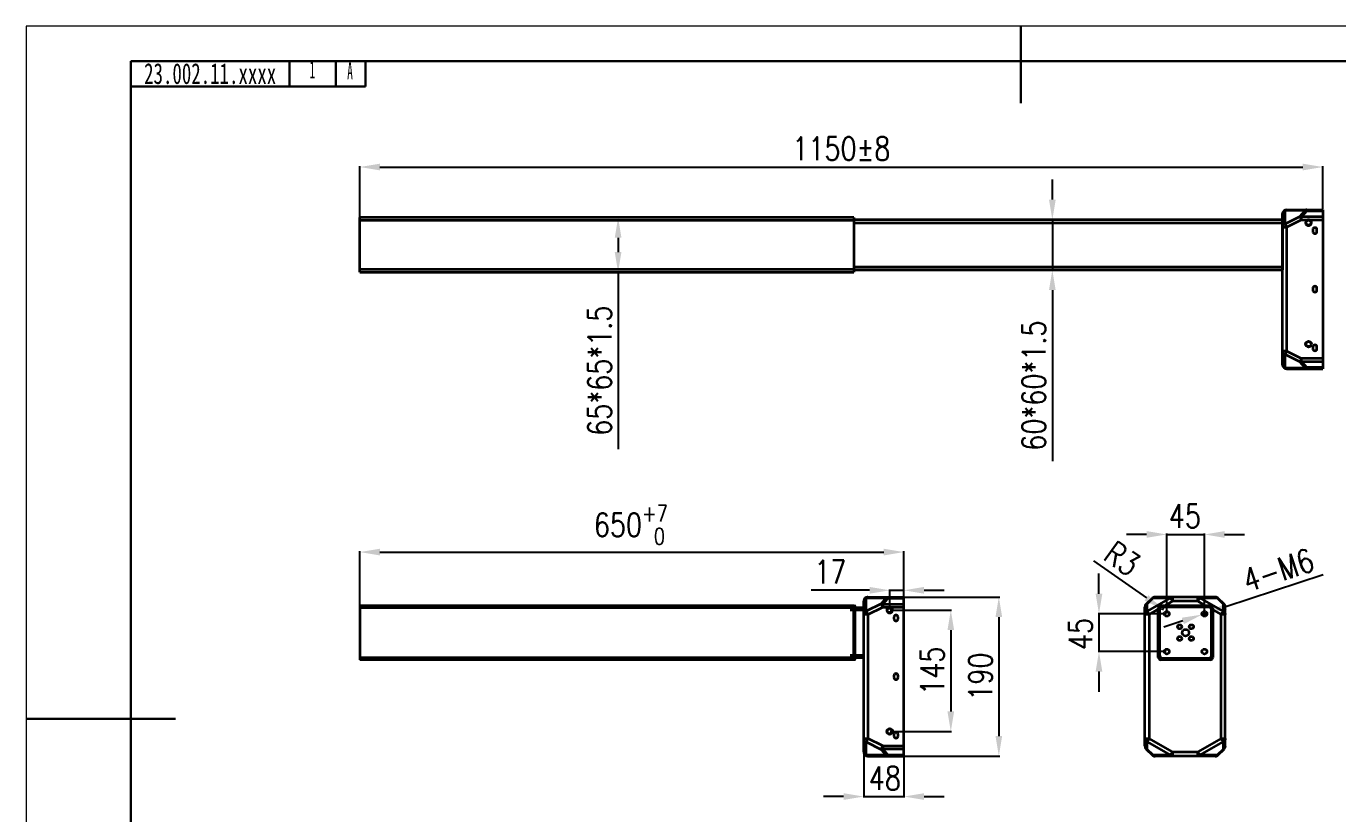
# Model space of a CAD drawing. Header units: inches. Extents: x 191 to 488, y -351 to -144.
# Drawn here: x 190.9 to 386.7, y -261.3 to -143.7 of the extents above; entities that cross this region are included whole.
import ezdxf

# ---------------------------------------------------------------- set-up
doc = ezdxf.new("R2010")
doc.units = ezdxf.units.IN
doc.header["$LTSCALE"] = 1.21
doc.header["$MEASUREMENT"] = 0
doc.header["$PDMODE"] = 3
doc.header["$PDSIZE"] = 0.3125
doc.layers.get('0').update_dxf_attribs({"linetype": 'CONTINUOUS'})
doc.layers.get('Defpoints').update_dxf_attribs({"linetype": 'CONTINUOUS'})
doc.layers.add('ACAD0', color=7, linetype='CONTINUOUS', lineweight=35)
doc.layers.add('EB0', color=7, linetype='CONTINUOUS', lineweight=35)
doc.styles.add('SLDTEXTSTYLE8', font='', dxfattribs={"width": 0.4669})
doc.styles.get("Standard").update_dxf_attribs({"font": 'txt.shx', "width": 0.8})
doc.styles.add('标准', font='', dxfattribs={"width": 0.667})
doc.styles.get('SLDTEXTSTYLE8').set_extended_font_data('宋体')
doc.styles.get('标准').set_extended_font_data('宋体')
doc.dimstyles.get("Standard").update_dxf_attribs({"dimtxt": 3.5, "dimasz": 3, "dimexe": 0.125, "dimexo": 0.0625, "dimgap": 1, "dimtad": 1, "dimdec": 0, "dimlfac": 8, "dimzin": 4, "dimdsep": 46, "dimtxsty": 'Standard', "dimcen": 0.09, "dimazin": 1, "dimtp": 0.01, "dimtm": 0.01, "dimtfac": 1, "dimtmove": 0, "dimatfit": 3, "dimldrblk": 'CLOSED', "dimfxl": 1, "dimtolj": 1, "dimtzin": 4, "dimarcsym": 0})

# ---------------------------------------------------------------- blocks, each defined once
blk = doc.blocks.new('*D16')
at = {"color": 0, "lineweight": -2}
for p, q in [((316.82, -227.97), (308.08, -227.97)), ((319.82, -230.86), (319.82, -227.85)), ((319.82, -227.97), (321.94, -227.97)), ((321.94, -228.92), (321.94, -227.85)), ((324.94, -227.97), (327.94, -227.97))]:
    blk.add_line(p, q, dxfattribs=at)
at = {"color": 0}
for points in [[(316.82, -228.47), (316.82, -227.47), (319.82, -227.97)], [(324.94, -227.47), (324.94, -228.47), (321.94, -227.97)]]:
    blk.add_solid(points, dxfattribs=at)
at = {"layer": 'Defpoints', "color": 0}
for p in [(321.94, -227.97), (321.94, -228.98), (319.82, -230.92)]:
    blk.add_point(p, dxfattribs=at)
at = {"color": 0, "insert": (310.95, -225.22), "char_height": 3.5, "attachment_point": 5}
blk.add_mtext('\\A1;17', dxfattribs=at)
blk = doc.blocks.new('_CLOSED')
at = {"color": 0, "linetype": 'ByBlock'}
for p, q in [((0, 0), (-1, 0.167)), ((-1, 0.167), (-1, -0.167)), ((-1, -0.167), (0, 0)), ((-1, 0), (0, 0))]:
    blk.add_line(p, q, dxfattribs=at)
blk = doc.blocks.new('*D17')
at = {"color": 0, "lineweight": -2}
for p, q in [((319.88, -230.92), (329.06, -230.92)), ((328.94, -233.92), (328.94, -246.05)), ((319.88, -249.05), (329.06, -249.05))]:
    blk.add_line(p, q, dxfattribs=at)
at = {"color": 0}
for points in [[(329.44, -233.92), (328.44, -233.92), (328.94, -230.92)], [(328.44, -246.05), (329.44, -246.05), (328.94, -249.05)]]:
    blk.add_solid(points, dxfattribs=at)
at = {"layer": 'Defpoints', "color": 0}
for p in [(319.82, -230.92), (319.82, -249.05), (328.94, -249.05)]:
    blk.add_point(p, dxfattribs=at)
at = {"color": 0, "insert": (326.19, -239.98), "char_height": 3.5, "attachment_point": 5, "rotation": 90}
blk.add_mtext('\\A1;145', dxfattribs=at)
blk = doc.blocks.new('*D18')
at = {"color": 0, "lineweight": -2}
for p, q in [((322, -228.98), (336.24, -228.98)), ((336.11, -231.98), (336.11, -249.73)), ((322, -252.73), (336.24, -252.73))]:
    blk.add_line(p, q, dxfattribs=at)
at = {"color": 0}
for points in [[(336.61, -231.98), (335.61, -231.98), (336.11, -228.98)], [(335.61, -249.73), (336.61, -249.73), (336.11, -252.73)]]:
    blk.add_solid(points, dxfattribs=at)
at = {"layer": 'Defpoints', "color": 0}
for p in [(321.94, -228.98), (321.94, -252.73), (336.11, -252.73)]:
    blk.add_point(p, dxfattribs=at)
at = {"color": 0, "insert": (333.36, -240.86), "char_height": 3.5, "attachment_point": 5, "rotation": 90}
blk.add_mtext('\\A1;190', dxfattribs=at)
blk = doc.blocks.new('*D19')
at = {"color": 0, "lineweight": -2}
for p, q in [((315.94, -252.17), (315.94, -258.9)), ((321.94, -252.8), (321.94, -258.9)), ((312.94, -258.77), (309.94, -258.77)), ((315.94, -258.77), (321.94, -258.77)), ((324.94, -258.77), (327.94, -258.77))]:
    blk.add_line(p, q, dxfattribs=at)
at = {"color": 0}
for points in [[(312.94, -259.27), (312.94, -258.27), (315.94, -258.77)], [(324.94, -258.27), (324.94, -259.27), (321.94, -258.77)]]:
    blk.add_solid(points, dxfattribs=at)
at = {"layer": 'Defpoints', "color": 0}
for p in [(315.94, -252.11), (321.94, -252.73), (321.94, -258.77)]:
    blk.add_point(p, dxfattribs=at)
at = {"color": 0, "insert": (319.09, -256.02), "char_height": 3.5, "attachment_point": 5}
blk.add_mtext('\\A1;48', dxfattribs=at)
blk = doc.blocks.new('*D21')
at = {"color": 0, "lineweight": -2}
for p, q in [((358.17, -219.63), (355.17, -219.63)), ((361.17, -231.42), (361.17, -219.5)), ((361.17, -219.63), (366.8, -219.63)), ((366.8, -231.42), (366.8, -219.5)), ((369.8, -219.63), (372.8, -219.63))]:
    blk.add_line(p, q, dxfattribs=at)
at = {"color": 0}
for points in [[(358.17, -220.13), (358.17, -219.13), (361.17, -219.63)], [(369.8, -219.13), (369.8, -220.13), (366.8, -219.63)]]:
    blk.add_solid(points, dxfattribs=at)
at = {"layer": 'Defpoints', "color": 0}
for p in [(366.8, -219.63), (361.17, -231.48), (366.8, -231.48)]:
    blk.add_point(p, dxfattribs=at)
at = {"color": 0, "insert": (363.88, -216.88), "char_height": 3.5, "attachment_point": 5}
blk.add_mtext('\\A1;45', dxfattribs=at)
blk = doc.blocks.new('*D23')
at = {"color": 0, "lineweight": -2}
for p, q in [((384.51, -225.66), (370.01, -230.43)), ((363.59, -232.54), (360.74, -233.48)), ((366.44, -231.6), (367.16, -231.37))]:
    blk.add_line(p, q, dxfattribs=at)
at = {"color": 0}
for points in [[(369.85, -229.95), (370.16, -230.9), (367.16, -231.37)], [(363.75, -233.01), (363.44, -232.06), (366.44, -231.6)]]:
    blk.add_solid(points, dxfattribs=at)
at = {"layer": 'Defpoints', "color": 0}
for p in [(366.44, -231.6), (367.16, -231.37)]:
    blk.add_point(p, dxfattribs=at)
at = {"color": 0, "insert": (377.82, -224.96), "char_height": 3.5, "attachment_point": 5, "rotation": 18.214}
blk.add_mtext('\\A1;4-M6', dxfattribs=at)
blk = doc.blocks.new('*D25')
at = {"color": 0, "lineweight": -2}
blk.add_line((350.22, -223.57), (358.15, -229.11), dxfattribs=at)
blk.add_arc((360.3, -230.61), 0.375, 305.9016, 80.4396, dxfattribs=at)
at = {"color": 0}
blk.add_solid([(357.86, -229.52), (358.43, -228.7), (360.61, -230.82)], dxfattribs=at)
at = {"layer": 'Defpoints', "color": 0}
for p in [(360.3, -230.61), (360.61, -230.82)]:
    blk.add_point(p, dxfattribs=at)
at = {"color": 0, "insert": (354.53, -223.23), "char_height": 3.5, "attachment_point": 5, "rotation": 325.0897}
blk.add_mtext('\\A1;R3', dxfattribs=at)
blk = doc.blocks.new('*D26')
at = {"color": 0, "lineweight": -2}
for p, q in [((351.06, -228.48), (351.06, -225.48)), ((361.11, -231.48), (350.93, -231.48)), ((351.06, -231.48), (351.06, -237.11)), ((361.11, -237.11), (350.93, -237.11)), ((351.06, -240.11), (351.06, -243.11))]:
    blk.add_line(p, q, dxfattribs=at)
at = {"color": 0}
for points in [[(350.56, -228.48), (351.56, -228.48), (351.06, -231.48)], [(351.56, -240.11), (350.56, -240.11), (351.06, -237.11)]]:
    blk.add_solid(points, dxfattribs=at)
at = {"layer": 'Defpoints', "color": 0}
for p in [(361.17, -231.48), (351.06, -237.11), (361.17, -237.11)]:
    blk.add_point(p, dxfattribs=at)
at = {"color": 0, "insert": (348.31, -234.5), "char_height": 3.5, "attachment_point": 5, "rotation": 90}
blk.add_mtext('\\A1;45', dxfattribs=at)
blk = doc.blocks.new('x')
for p, q in [((240.72, -220.67), (240.72, -208.5)), ((243.72, -208.63), (318.94, -208.63)), ((321.94, -219.42), (321.94, -208.5))]:
    blk.add_line(p, q)
for points in [[(243.72, -208.13), (243.72, -209.13), (240.72, -208.63)], [(318.94, -209.13), (318.94, -208.13), (321.94, -208.63)]]:
    blk.add_solid(points)
at = {"insert": (281.18, -204.56), "char_height": 3.5, "attachment_point": 5}
blk.add_mtext('{\\A1;650{\\H0.7x;\\S+7^  0;}}', dxfattribs=at)
blk = doc.blocks.new('*D31')
at = {"color": 0, "lineweight": -2}
for p, q in [((240.72, -172.26), (240.72, -164.64)), ((243.72, -164.76), (381.47, -164.76)), ((384.47, -171.07), (384.47, -164.64))]:
    blk.add_line(p, q, dxfattribs=at)
at = {"color": 0}
for points in [[(243.72, -164.26), (243.72, -165.26), (240.72, -164.76)], [(381.47, -165.26), (381.47, -164.26), (384.47, -164.76)]]:
    blk.add_solid(points, dxfattribs=at)
at = {"layer": 'Defpoints', "color": 0}
for p in [(384.47, -164.76), (384.47, -171.13), (240.72, -172.32)]:
    blk.add_point(p, dxfattribs=at)
at = {"color": 0, "insert": (312.6, -162.01), "char_height": 3.5, "attachment_point": 5}
blk.add_mtext('\\A1;{\\A1;1150{}{\\C3;%%p8}}', dxfattribs=at)
blk = doc.blocks.new('*D33')
at = {"color": 0, "lineweight": -2}
for p, q in [((344.1, -169.63), (344.1, -166.63)), ((346.41, -172.63), (343.98, -172.63)), ((344.1, -172.63), (344.1, -180.13)), ((346.41, -180.13), (343.98, -180.13)), ((344.1, -183.13), (344.1, -208.67))]:
    blk.add_line(p, q, dxfattribs=at)
at = {"color": 0}
for points in [[(343.6, -169.63), (344.6, -169.63), (344.1, -172.63)], [(344.6, -183.13), (343.6, -183.13), (344.1, -180.13)]]:
    blk.add_solid(points, dxfattribs=at)
at = {"layer": 'Defpoints', "color": 0}
for p in [(346.47, -172.63), (344.1, -180.13), (346.47, -180.13)]:
    blk.add_point(p, dxfattribs=at)
at = {"color": 0, "insert": (341.35, -197.4), "char_height": 3.5, "attachment_point": 5, "rotation": 90}
blk.add_mtext('\\A1;60*60*1.5', dxfattribs=at)
blk = doc.blocks.new('*D35')
at = {"color": 0, "lineweight": -2}
for p, q in [((279.45, -172.32), (279.15, -172.32)), ((279.27, -175.32), (279.27, -177.45)), ((279.45, -180.45), (279.15, -180.45)), ((279.27, -180.45), (279.27, -206.91))]:
    blk.add_line(p, q, dxfattribs=at)
at = {"color": 0}
for points in [[(279.77, -175.32), (278.77, -175.32), (279.27, -172.32)], [(278.77, -177.45), (279.77, -177.45), (279.27, -180.45)]]:
    blk.add_solid(points, dxfattribs=at)
at = {"layer": 'Defpoints', "color": 0}
for p in [(279.51, -172.32), (279.27, -180.45), (279.51, -180.45)]:
    blk.add_point(p, dxfattribs=at)
at = {"color": 0, "insert": (276.52, -195.18), "char_height": 3.5, "attachment_point": 5, "rotation": 90}
blk.add_mtext('\\A1;65*65*1.5', dxfattribs=at)

msp = doc.modelspace()

# ---------------------------------------------------------------- linework, layer by layer
at = {"color": 7, "linetype": 'Continuous', "lineweight": 35}
for p, q in [((378.47, -194.26), (378.47, -171.76)), ((381.82, -171.26), (378.85, -171.26)), ((378.85, -173.25), (378.85, -171.26)), ((378.85, -173.25), (381.06, -172.14)), ((379.1, -171.13), (384.47, -171.13)), ((381.06, -172.14), (381.82, -171.26)), ((381.06, -172.14), (381.31, -172.64)), ((382.07, -171.32), (381.31, -172.2)), ((384.47, -172.2), (381.31, -172.2)), ((381.31, -172.64), (381.31, -172.2)), ((382.07, -171.32), (382.07, -171.13)), ((382.07, -171.32), (384.47, -171.32)), ((384.47, -171.13), (384.47, -194.88)), ((240.72, -180.45), (240.72, -172.32)), ((314.47, -172.32), (240.72, -172.32)), ((240.72, -172.7), (314.47, -172.7)), ((314.47, -172.32), (314.47, -180.45)), ((378.47, -172.63), (314.47, -172.63)), ((314.47, -173.07), (378.47, -173.07)), ((378.47, -172.63), (378.47, -180.13)), ((378.47, -173.75), (379.1, -173.75)), ((379.1, -173.75), (378.85, -173.25)), ((381.31, -172.64), (379.1, -173.75)), ((379.1, -192.27), (379.1, -173.75)), ((381.31, -172.64), (382.26, -172.64)), ((382.26, -172.64), (382.27, -172.7)), ((382.35, -172.7), (382.35, -172.63)), ((382.42, -172.7), (382.44, -172.64)), ((382.44, -172.64), (384.47, -172.64)), ((382.97, -174.13), (382.97, -174.38)), ((383.6, -174.38), (383.6, -174.13)), ((314.47, -180.07), (240.72, -180.07)), ((378.47, -179.7), (314.47, -179.7)), ((314.47, -180.13), (378.47, -180.13)), ((240.72, -180.45), (314.47, -180.45)), ((382.97, -182.88), (382.97, -183.13)), ((383.6, -183.13), (383.6, -182.88)), ((382.97, -191.63), (382.97, -191.88)), ((383.6, -191.88), (383.6, -191.63)), ((379.1, -192.27), (378.47, -192.27)), ((378.85, -192.77), (379.1, -192.27)), ((381.06, -193.87), (378.85, -192.77)), ((378.85, -194.76), (378.85, -192.77)), ((379.1, -192.27), (381.31, -193.37)), ((381.31, -193.37), (381.06, -193.87)), ((384.47, -193.37), (381.31, -193.37)), ((381.31, -193.82), (381.31, -193.37)), ((381.31, -193.82), (384.47, -193.82)), ((381.31, -193.82), (382.07, -194.7)), ((378.85, -194.76), (381.82, -194.76)), ((379.1, -194.88), (384.47, -194.88)), ((381.82, -194.76), (381.06, -193.87)), ((384.47, -194.7), (382.07, -194.7)), ((382.07, -194.88), (382.07, -194.7)), ((316.57, -228.98), (321.94, -228.98)), ((319.54, -228.98), (319.54, -229.17)), ((321.94, -252.73), (321.94, -228.98)), ((368.42, -228.98), (359.43, -228.98)), ((362.03, -228.98), (362.03, -229.61)), ((365.82, -229.61), (365.82, -228.98)), ((240.72, -230.23), (240.72, -238.36)), ((240.72, -230.23), (314.47, -230.23)), ((314.47, -230.61), (240.72, -230.61)), ((313.91, -230.55), (315.94, -230.55)), ((315.94, -230.92), (313.91, -230.92)), ((314.47, -238.36), (314.47, -230.23)), ((314.47, -230.28), (314.6, -230.28)), ((314.66, -230.71), (314.47, -230.71)), ((314.6, -238.33), (314.6, -230.28)), ((314.66, -238.26), (314.66, -230.34)), ((315.94, -252.11), (315.94, -229.61)), ((316.32, -229.11), (319.29, -229.11)), ((316.32, -231.1), (316.32, -229.11)), ((318.53, -229.99), (316.32, -231.1)), ((316.57, -231.6), (318.78, -230.49)), ((319.29, -229.11), (318.53, -229.99)), ((318.78, -230.49), (318.53, -229.99)), ((318.78, -230.05), (319.54, -229.17)), ((318.78, -230.05), (321.94, -230.05)), ((318.78, -230.05), (318.78, -230.49)), ((318.78, -230.49), (319.73, -230.49)), ((321.94, -229.17), (319.54, -229.17)), ((319.74, -230.55), (319.73, -230.49)), ((319.82, -230.55), (319.82, -230.48)), ((319.9, -230.49), (319.89, -230.55)), ((319.9, -230.49), (321.94, -230.49)), ((357.92, -251.22), (357.92, -230.49)), ((358.99, -229.17), (358.11, -230.05)), ((358.26, -229.99), (359.15, -229.11)), ((361.75, -229.11), (358.26, -231.1)), ((358.26, -231.1), (358.26, -229.99)), ((358.55, -231.6), (359.92, -230.81)), ((359.15, -229.11), (361.75, -229.11)), ((359.92, -237.98), (359.92, -230.61)), ((360.11, -230.61), (360.11, -237.98)), ((360.14, -230.86), (360.11, -230.86)), ((360.14, -237.76), (360.14, -230.83)), ((360.3, -230.23), (367.67, -230.23)), ((367.67, -230.42), (360.3, -230.42)), ((360.52, -230.45), (360.36, -230.45)), ((360.52, -230.45), (367.46, -230.45)), ((360.94, -230.23), (362.03, -229.61)), ((362.03, -229.61), (361.75, -229.11)), ((361.9, -230.45), (361.9, -230.42)), ((365.82, -229.61), (362.03, -229.61)), ((362.4, -230.45), (362.4, -230.42)), ((365.52, -230.45), (365.52, -230.42)), ((366.1, -229.11), (365.82, -229.61)), ((365.82, -229.61), (366.91, -230.23)), ((366.02, -230.45), (366.02, -230.42)), ((369.58, -231.1), (366.1, -229.11)), ((366.1, -229.11), (368.7, -229.11)), ((367.56, -230.45), (367.46, -230.45)), ((367.83, -230.83), (367.83, -237.76)), ((367.86, -237.98), (367.86, -230.61)), ((368.05, -230.61), (368.05, -237.98)), ((368.05, -230.88), (369.3, -231.6)), ((368.7, -229.11), (369.58, -229.99)), ((369.74, -230.05), (368.86, -229.17)), ((369.58, -229.99), (369.58, -231.1)), ((369.92, -251.22), (369.92, -230.49)), ((316.57, -231.6), (315.94, -231.6)), ((316.32, -231.1), (316.57, -231.6)), ((316.57, -231.6), (316.57, -250.12)), ((320.44, -231.98), (320.44, -232.23)), ((321.07, -232.23), (321.07, -231.98)), ((358.55, -231.6), (357.92, -231.6)), ((358.26, -231.1), (358.55, -231.6)), ((358.55, -231.6), (358.55, -250.12)), ((360.11, -231.73), (360.14, -231.73)), ((360.14, -231.95), (360.11, -231.95)), ((367.83, -232.24), (367.86, -232.24)), ((367.83, -232.74), (367.86, -232.74)), ((369.3, -231.6), (369.58, -231.1)), ((369.3, -250.12), (369.3, -231.6)), ((369.92, -231.6), (369.3, -231.6)), ((360.11, -233.03), (360.14, -233.03)), ((360.14, -233.25), (360.11, -233.25)), ((360.11, -235.35), (360.14, -235.35)), ((360.14, -235.58), (360.11, -235.58)), ((360.11, -236.65), (360.14, -236.65)), ((360.14, -236.88), (360.11, -236.88)), ((367.83, -235.86), (367.86, -235.86)), ((367.83, -236.36), (367.86, -236.36)), ((240.72, -237.98), (314.47, -237.98)), ((314.47, -238.36), (240.72, -238.36)), ((313.91, -237.67), (315.94, -237.67)), ((315.94, -238.05), (313.91, -238.05)), ((314.47, -237.89), (314.66, -237.89)), ((314.6, -238.33), (314.47, -238.33)), ((360.11, -237.74), (360.14, -237.74)), ((360.3, -238.17), (367.67, -238.17)), ((367.67, -238.36), (360.3, -238.36)), ((367.56, -238.15), (360.36, -238.15)), ((360.52, -238.14), (360.52, -238.15)), ((367.46, -238.14), (360.52, -238.14)), ((361.39, -238.15), (361.39, -238.14)), ((361.61, -238.14), (361.61, -238.15)), ((361.9, -238.15), (361.9, -238.17)), ((362.4, -238.15), (362.4, -238.17)), ((362.69, -238.15), (362.69, -238.14)), ((362.91, -238.14), (362.91, -238.15)), ((365.01, -238.15), (365.01, -238.14)), ((365.24, -238.14), (365.24, -238.15)), ((365.52, -238.15), (365.52, -238.17)), ((366.02, -238.15), (366.02, -238.17)), ((366.31, -238.15), (366.31, -238.14)), ((366.54, -238.14), (366.54, -238.15)), ((367.4, -238.15), (367.4, -238.14)), ((367.81, -237.9), (367.81, -237.87)), ((320.44, -240.73), (320.44, -240.98)), ((321.07, -240.98), (321.07, -240.73)), ((315.94, -250.12), (316.57, -250.12)), ((316.57, -250.12), (316.32, -250.62)), ((316.32, -250.62), (318.53, -251.72)), ((316.32, -252.61), (316.32, -250.62)), ((318.78, -251.22), (316.57, -250.12)), ((320.44, -249.48), (320.44, -249.73)), ((321.07, -249.73), (321.07, -249.48)), ((357.92, -250.12), (358.55, -250.12)), ((358.55, -250.12), (358.26, -250.62)), ((358.26, -250.62), (361.75, -252.61)), ((358.26, -251.72), (358.26, -250.62)), ((362.03, -252.11), (358.55, -250.12)), ((369.3, -250.12), (365.82, -252.11)), ((366.1, -252.61), (369.58, -250.62)), ((369.3, -250.12), (369.92, -250.12)), ((369.58, -250.62), (369.3, -250.12)), ((369.58, -250.62), (369.58, -251.72)), ((318.53, -251.72), (318.78, -251.22)), ((318.53, -251.72), (319.29, -252.61)), ((318.78, -251.22), (321.94, -251.22)), ((318.78, -251.22), (318.78, -251.67)), ((321.94, -251.67), (318.78, -251.67)), ((319.54, -252.55), (318.78, -251.67)), ((319.54, -252.55), (321.94, -252.55)), ((319.54, -252.55), (319.54, -252.73)), ((358.11, -251.67), (358.99, -252.55)), ((359.15, -252.61), (358.26, -251.72)), ((361.75, -252.61), (362.03, -252.11)), ((362.03, -252.11), (365.82, -252.11)), ((362.03, -252.11), (362.03, -252.73)), ((365.82, -252.11), (366.1, -252.61)), ((365.82, -252.73), (365.82, -252.11)), ((369.58, -251.72), (368.7, -252.61)), ((368.86, -252.55), (369.74, -251.67)), ((319.29, -252.61), (316.32, -252.61)), ((316.57, -252.73), (321.94, -252.73)), ((361.75, -252.61), (359.15, -252.61)), ((368.42, -252.73), (359.43, -252.73)), ((368.7, -252.61), (366.1, -252.61))]:
    msp.add_line(p, q, dxfattribs=at)
for centre, radius in [((382.35, -173.07), 0.375), ((382.35, -191.2), 0.438), ((382.35, -191.2), 0.375), ((319.82, -230.92), 0.375), ((361.17, -231.48), 0.375), ((366.8, -231.48), 0.375), ((363.11, -233.42), 0.312), ((363.11, -235.17), 0.312), ((363.99, -234.3), 0.5), ((364.86, -233.42), 0.312), ((364.86, -235.17), 0.312), ((361.17, -237.11), 0.375), ((366.8, -237.11), 0.375), ((319.82, -249.05), 0.438), ((319.82, -249.05), 0.375)]:
    msp.add_circle(centre, radius, dxfattribs=at)
for centre, radius, start, end in [((379.1, -171.76), 0.625, 90, 180), ((379.09, -173.88), 0.674, 110.651, 113.2999), ((382.35, -173.07), 0.437, 101.5659, 78.4341), ((382.35, -173.03), 0.396, 77.1905, 102.8131), ((383.29, -174.13), 0.312, 0, 180), ((383.29, -174.38), 0.312, 180, 0), ((383.29, -182.88), 0.312, 0, 180), ((383.29, -183.13), 0.312, 180, 0), ((383.29, -191.63), 0.312, 0, 180), ((379.09, -192.14), 0.672, 246.6968, 249.3524), ((383.29, -191.88), 0.312, 180, 0), ((379.1, -194.26), 0.625, 180, 270), ((316.57, -229.61), 0.625, 90, 180), ((359.43, -229.61), 0.625, 90, 135), ((359.47, -229.42), 0.45, 125.4207, 126.1803), ((368.42, -229.61), 0.625, 45, 90), ((368.38, -229.42), 0.45, 53.8197, 54.5793), ((314.6, -230.34), 0.0625, 0, 90), ((319.82, -230.92), 0.437, 101.5659, 78.4342), ((319.82, -230.88), 0.396, 90.0279, 102.813), ((319.82, -230.88), 0.397, 77.1907, 89.9687), ((358.55, -230.49), 0.625, 135, 180), ((360.3, -230.61), 0.375, 90, 180), ((360.3, -230.61), 0.188, 90, 180), ((360.36, -230.7), 0.25, 90, 180), ((360.52, -230.83), 0.375, 90, 180), ((360.36, -230.7), 0.188, 112.6424, 169.8231), ((367.46, -230.83), 0.375, 0, 90), ((367.56, -230.7), 0.25, 0, 90), ((367.67, -230.61), 0.375, 0, 90), ((367.67, -230.61), 0.188, 0, 90), ((369.3, -230.49), 0.625, 360, 45), ((316.55, -231.73), 0.672, 110.6476, 113.3032), ((320.75, -231.98), 0.312, 0, 180), ((320.75, -232.23), 0.312, 180, 0), ((314.6, -238.26), 0.0625, 270, 0), ((360.3, -237.98), 0.375, 180, 270), ((360.3, -237.98), 0.188, 180, 270), ((360.36, -237.9), 0.25, 195.0419, 270), ((360.52, -237.76), 0.375, 180, 270), ((360.36, -237.9), 0.188, 184.3588, 259.168), ((367.46, -237.76), 0.375, 270, 0), ((367.56, -237.9), 0.25, 270, 0), ((367.67, -237.98), 0.375, 270, 0), ((367.67, -237.98), 0.188, 270, 0), ((320.75, -240.73), 0.312, 0, 180), ((320.75, -240.98), 0.312, 180, 0), ((316.56, -249.98), 0.674, 246.7001, 249.3491), ((320.75, -249.48), 0.312, 0, 180), ((320.75, -249.73), 0.312, 180, 0), ((316.57, -252.11), 0.625, 180, 270), ((358.55, -251.22), 0.625, 180, 225), ((359.43, -252.11), 0.625, 225, 270), ((368.42, -252.11), 0.625, 270, 315), ((369.3, -251.22), 0.625, 315, 0), ((359.47, -252.29), 0.45, 233.8197, 234.5793), ((368.38, -252.29), 0.45, 305.4207, 306.1803)]:
    msp.add_arc(centre, radius, start, end, dxfattribs=at)
for centre, major_axis, start_param, end_param in [((362.15, -230.35), (0.25, 0), -2.372625, -0.769255), ((365.77, -230.35), (0.25, 0), -2.372625, -0.769255), ((367.91, -232.49), (0, 0.25), 0.52445, 0.960708), ((367.91, -232.49), (0, 0.25), -4.094747, -3.668319), ((367.91, -236.11), (0, 0.25), 0.52445, 0.960708), ((367.91, -236.11), (0, 0.25), -4.094747, -3.668319), ((362.15, -238.25), (0.25, 0), 0.954209, 2.195529), ((365.77, -238.25), (0.25, 0), 7.237394, 8.478715)]:
    msp.add_ellipse(centre, major_axis=major_axis, ratio=0.4, start_param=start_param, end_param=end_param, dxfattribs=at)
for points, knots in [([(378.47, -171.76), (378.47, -171.74), (378.48, -171.7), (378.49, -171.64), (378.5, -171.59), (378.53, -171.53), (378.56, -171.48), (378.6, -171.43), (378.64, -171.39), (378.67, -171.36), (378.69, -171.35)], [0, 0, 0, 0, 13727.691197, 27512.033961, 41388.778215, 55406.080579, 69598.397825, 83990.145653, 98598.612531, 113427.179338, 113427.179338, 113427.179338, 113427.179338]), ([(378.69, -171.35), (378.71, -171.33), (378.76, -171.3), (378.82, -171.27), (378.85, -171.26)], [0, 0, 0, 0, 16925.992579, 34163.931603, 34163.931603, 34163.931603, 34163.931603]), ([(378.85, -171.26), (378.87, -171.24), (378.9, -171.21), (378.95, -171.17), (379, -171.15), (379.03, -171.14), (379.06, -171.13), (379.09, -171.13), (379.1, -171.13)], [0, 0, 0, 0, 23664.207064, 45779.157366, 56370.970685, 66725.031807, 76914.129271, 87009.599168, 87009.599168, 87009.599168, 87009.599168]), ([(381.31, -172.2), (381.29, -172.19), (381.25, -172.18), (381.18, -172.16), (381.12, -172.15), (381.08, -172.14), (381.06, -172.14)], [0, 0, 0, 0, 16292.969372, 31875.976782, 46667.75403, 60610.319122, 60610.319122, 60610.319122, 60610.319122]), ([(381.87, -171.21), (381.86, -171.21), (381.85, -171.23), (381.83, -171.25), (381.82, -171.26)], [0, 0, 0, 0, 8347.986009, 34179.174996, 34179.174996, 34179.174996, 34179.174996]), ([(381.82, -171.26), (381.84, -171.26), (381.88, -171.26), (381.94, -171.27), (382, -171.29), (382.05, -171.31), (382.07, -171.32)], [0, 0, 0, 0, 13942.259945, 28729.690325, 44314.691062, 60613.583917, 60613.583917, 60613.583917, 60613.583917]), ([(382.07, -171.13), (382.05, -171.13), (382.02, -171.14), (381.96, -171.15), (381.91, -171.18), (381.88, -171.2), (381.87, -171.21)], [0, 0, 0, 0, 14475.740283, 29241.564119, 44554.636623, 60613.663059, 60613.663059, 60613.663059, 60613.663059]), ([(378.82, -173.26), (378.77, -173.28), (378.7, -173.33), (378.62, -173.4), (378.57, -173.46), (378.52, -173.53), (378.49, -173.6), (378.48, -173.67), (378.47, -173.72), (378.47, -173.75)], [0, 0, 0, 0, 26432.488357, 39309.880155, 51935.941008, 64330.493182, 76528.968469, 88594.796972, 100576.72815, 100576.72815, 100576.72815, 100576.72815]), ([(378.47, -192.27), (378.47, -192.29), (378.48, -192.34), (378.49, -192.42), (378.52, -192.49), (378.57, -192.56), (378.62, -192.62), (378.7, -192.69), (378.77, -192.73), (378.82, -192.75)], [0, 0, 0, 0, 11994.449336, 24072.891135, 36284.111575, 48691.607989, 61330.855229, 74221.686735, 100681.751646, 100681.751646, 100681.751646, 100681.751646]), ([(381.06, -193.87), (381.08, -193.87), (381.12, -193.87), (381.18, -193.86), (381.25, -193.84), (381.29, -193.83), (381.31, -193.82)], [0, 0, 0, 0, 13960.236909, 28770.762328, 44373.520772, 60687.141034, 60687.141034, 60687.141034, 60687.141034]), ([(378.69, -194.67), (378.67, -194.66), (378.64, -194.63), (378.6, -194.58), (378.56, -194.54), (378.53, -194.48), (378.5, -194.43), (378.49, -194.37), (378.48, -194.32), (378.47, -194.28), (378.47, -194.26)], [0, 0, 0, 0, 14848.601472, 29476.806063, 43887.996856, 58099.487096, 72135.725725, 86031.215066, 99834.175899, 113580.410937, 113580.410937, 113580.410937, 113580.410937]), ([(378.85, -194.76), (378.82, -194.75), (378.76, -194.72), (378.71, -194.69), (378.69, -194.67)], [0, 0, 0, 0, 17261.55831, 34210.742728, 34210.742728, 34210.742728, 34210.742728]), ([(379.1, -194.88), (379.09, -194.88), (379.06, -194.88), (379.03, -194.88), (379, -194.87), (378.95, -194.85), (378.9, -194.81), (378.87, -194.78), (378.85, -194.76)], [0, 0, 0, 0, 10109.601942, 20312.962584, 30681.517787, 41288.157942, 63434.065458, 87131.398327, 87131.398327, 87131.398327, 87131.398327]), ([(382.07, -194.7), (382.05, -194.71), (382, -194.73), (381.94, -194.74), (381.88, -194.75), (381.84, -194.76), (381.82, -194.76)], [0, 0, 0, 0, 16321.355447, 31927.834909, 46735.644818, 60697.1195, 60697.1195, 60697.1195, 60697.1195]), ([(381.82, -194.76), (381.82, -194.76), (381.84, -194.78), (381.86, -194.79), (381.87, -194.81)], [0, 0, 0, 0, 8762.575655, 34226.203624, 34226.203624, 34226.203624, 34226.203624]), ([(381.87, -194.81), (381.88, -194.82), (381.91, -194.84), (381.96, -194.87), (382.02, -194.88), (382.05, -194.88), (382.07, -194.88)], [0, 0, 0, 0, 16081.266103, 31415.545061, 46201.817384, 60697.604316, 60697.604316, 60697.604316, 60697.604316]), ([(316.57, -228.98), (316.56, -228.98), (316.53, -228.98), (316.5, -228.99), (316.47, -229), (316.42, -229.02), (316.37, -229.05), (316.33, -229.09), (316.32, -229.11)], [0, 0, 0, 0, 0.116027, 0.23313, 0.352129, 0.473861, 0.728028, 1, 1, 1, 1]), ([(319.29, -229.11), (319.29, -229.11), (319.31, -229.09), (319.32, -229.07), (319.34, -229.06)], [0, 0, 0, 0, 0.256019, 1, 1, 1, 1]), ([(319.34, -229.06), (319.35, -229.05), (319.38, -229.03), (319.43, -229), (319.48, -228.99), (319.52, -228.98), (319.54, -228.98)], [0, 0, 0, 0, 0.264941, 0.517575, 0.76118, 1, 1, 1, 1]), ([(359.21, -229.06), (359.2, -229.06), (359.18, -229.08), (359.16, -229.1), (359.15, -229.11)], [0, 0, 0, 0, 0.24622, 1, 1, 1, 1]), ([(359.43, -228.98), (359.41, -228.98), (359.38, -228.99), (359.32, -229), (359.26, -229.02), (359.23, -229.04), (359.21, -229.06)], [0, 0, 0, 0, 0.243487, 0.489717, 0.741201, 1, 1, 1, 1]), ([(361.75, -229.11), (361.77, -229.09), (361.81, -229.05), (361.88, -229.01), (361.95, -228.99), (362.01, -228.98), (362.03, -228.98)], [0, 0, 0, 0, 0.263912, 0.516534, 0.760593, 1, 1, 1, 1]), ([(365.82, -228.98), (365.84, -228.98), (365.89, -228.99), (365.97, -229.01), (366.04, -229.05), (366.08, -229.09), (366.1, -229.11)], [0, 0, 0, 0, 0.239407, 0.483466, 0.736088, 1, 1, 1, 1]), ([(368.64, -229.06), (368.62, -229.04), (368.59, -229.02), (368.53, -229), (368.47, -228.99), (368.43, -228.98), (368.42, -228.98)], [0, 0, 0, 0, 0.258799, 0.510283, 0.756513, 1, 1, 1, 1]), ([(368.7, -229.11), (368.7, -229.11), (368.68, -229.09), (368.66, -229.07), (368.64, -229.06)], [0, 0, 0, 0, 0.254028, 1, 1, 1, 1]), ([(316.16, -229.2), (316.14, -229.21), (316.11, -229.24), (316.07, -229.28), (316.03, -229.33), (316, -229.38), (315.97, -229.44), (315.95, -229.49), (315.94, -229.55), (315.94, -229.59), (315.94, -229.61)], [0, 0, 0, 0, 0.130732, 0.259524, 0.386405, 0.511527, 0.635107, 0.757448, 0.878974, 1, 1, 1, 1]), ([(316.32, -229.11), (316.29, -229.12), (316.23, -229.15), (316.18, -229.18), (316.16, -229.2)], [0, 0, 0, 0, 0.504565, 1, 1, 1, 1]), ([(318.53, -229.99), (318.55, -229.99), (318.59, -230), (318.65, -230.01), (318.72, -230.02), (318.76, -230.04), (318.78, -230.05)], [0, 0, 0, 0, 0.230036, 0.474083, 0.731185, 1, 1, 1, 1]), ([(319.54, -229.17), (319.52, -229.16), (319.47, -229.14), (319.41, -229.12), (319.35, -229.11), (319.31, -229.11), (319.29, -229.11)], [0, 0, 0, 0, 0.268898, 0.526019, 0.769981, 1, 1, 1, 1]), ([(357.98, -230.26), (357.97, -230.27), (357.96, -230.31), (357.94, -230.37), (357.93, -230.43), (357.92, -230.47), (357.92, -230.49)], [0, 0, 0, 0, 0.252369, 0.502741, 0.751722, 1, 1, 1, 1]), ([(358.26, -229.99), (358.23, -230.01), (358.18, -230.04), (358.11, -230.09), (358.06, -230.14), (358.02, -230.19), (358, -230.23), (357.98, -230.26)], [0, 0, 0, 0, 0.256678, 0.508958, 0.63346, 0.756801, 1, 1, 1, 1]), ([(358.11, -230.05), (358.12, -230.04), (358.14, -230.02), (358.18, -230.01), (358.22, -230), (358.25, -229.99), (358.26, -229.99)], [0, 0, 0, 0, 0.229827, 0.468501, 0.723543, 1, 1, 1, 1]), ([(359.15, -229.11), (359.13, -229.11), (359.1, -229.11), (359.06, -229.12), (359.02, -229.14), (359, -229.16), (358.99, -229.17)], [0, 0, 0, 0, 0.276455, 0.531396, 0.770102, 1, 1, 1, 1]), ([(368.86, -229.17), (368.85, -229.16), (368.83, -229.14), (368.79, -229.12), (368.75, -229.11), (368.72, -229.11), (368.7, -229.11)], [0, 0, 0, 0, 0.229898, 0.468604, 0.723545, 1, 1, 1, 1]), ([(369.87, -230.26), (369.85, -230.23), (369.83, -230.19), (369.78, -230.14), (369.74, -230.09), (369.67, -230.04), (369.61, -230.01), (369.58, -229.99)], [0, 0, 0, 0, 0.243199, 0.36654, 0.491042, 0.743322, 1, 1, 1, 1]), ([(369.58, -229.99), (369.6, -229.99), (369.63, -230), (369.67, -230.01), (369.71, -230.02), (369.73, -230.04), (369.74, -230.05)], [0, 0, 0, 0, 0.276457, 0.531499, 0.770173, 1, 1, 1, 1]), ([(369.92, -230.49), (369.92, -230.47), (369.92, -230.43), (369.91, -230.37), (369.89, -230.31), (369.88, -230.27), (369.87, -230.26)], [0, 0, 0, 0, 0.248278, 0.497259, 0.747632, 1, 1, 1, 1]), ([(315.94, -231.6), (315.94, -231.57), (315.95, -231.52), (315.96, -231.45), (315.99, -231.38), (316.03, -231.31), (316.09, -231.25), (316.17, -231.18), (316.24, -231.13), (316.29, -231.11)], [0, 0, 0, 0, 0.119132, 0.239099, 0.360384, 0.483619, 0.609156, 0.737191, 1, 1, 1, 1]), ([(357.92, -231.6), (357.92, -231.57), (357.93, -231.52), (357.95, -231.45), (357.97, -231.37), (358.01, -231.3), (358.06, -231.24), (358.12, -231.19), (358.19, -231.14), (358.24, -231.11), (358.26, -231.1)], [0, 0, 0, 0, 0.120421, 0.241497, 0.363563, 0.487124, 0.612456, 0.739726, 0.869039, 1, 1, 1, 1]), ([(369.58, -231.1), (369.61, -231.11), (369.66, -231.14), (369.72, -231.19), (369.78, -231.24), (369.83, -231.3), (369.87, -231.37), (369.9, -231.45), (369.92, -231.52), (369.92, -231.57), (369.92, -231.6)], [0, 0, 0, 0, 0.130961, 0.260275, 0.387545, 0.512876, 0.636437, 0.758503, 0.879579, 1, 1, 1, 1]), ([(316.29, -250.6), (316.24, -250.58), (316.17, -250.54), (316.09, -250.47), (316.03, -250.41), (315.99, -250.34), (315.96, -250.27), (315.95, -250.19), (315.94, -250.14), (315.94, -250.12)], [0, 0, 0, 0, 0.262809, 0.390845, 0.516381, 0.639616, 0.760901, 0.880868, 1, 1, 1, 1]), ([(358.26, -250.62), (358.24, -250.6), (358.19, -250.58), (358.12, -250.53), (358.06, -250.47), (358.01, -250.41), (357.97, -250.34), (357.95, -250.27), (357.93, -250.19), (357.92, -250.14), (357.92, -250.12)], [0, 0, 0, 0, 0.130961, 0.260275, 0.387545, 0.512876, 0.636437, 0.758503, 0.879579, 1, 1, 1, 1]), ([(369.92, -250.12), (369.92, -250.14), (369.92, -250.19), (369.9, -250.27), (369.87, -250.34), (369.83, -250.41), (369.78, -250.47), (369.72, -250.53), (369.66, -250.58), (369.61, -250.6), (369.58, -250.62)], [0, 0, 0, 0, 0.120421, 0.241497, 0.363563, 0.487124, 0.612456, 0.739726, 0.869039, 1, 1, 1, 1]), ([(315.94, -252.11), (315.94, -252.13), (315.94, -252.17), (315.95, -252.22), (315.97, -252.28), (316, -252.33), (316.03, -252.39), (316.07, -252.43), (316.11, -252.48), (316.14, -252.5), (316.16, -252.52)], [0, 0, 0, 0, 0.121026, 0.242552, 0.364893, 0.488473, 0.613595, 0.740476, 0.869268, 1, 1, 1, 1]), ([(316.16, -252.52), (316.18, -252.54), (316.23, -252.57), (316.29, -252.59), (316.32, -252.61)], [0, 0, 0, 0, 0.495435, 1, 1, 1, 1]), ([(318.78, -251.67), (318.76, -251.67), (318.72, -251.69), (318.65, -251.71), (318.59, -251.72), (318.55, -251.72), (318.53, -251.72)], [0, 0, 0, 0, 0.268815, 0.525917, 0.769964, 1, 1, 1, 1]), ([(319.29, -252.61), (319.31, -252.61), (319.35, -252.6), (319.41, -252.59), (319.47, -252.57), (319.52, -252.56), (319.54, -252.55)], [0, 0, 0, 0, 0.230019, 0.473981, 0.731102, 1, 1, 1, 1]), ([(357.92, -251.22), (357.92, -251.24), (357.93, -251.28), (357.94, -251.34), (357.96, -251.4), (357.97, -251.44), (357.98, -251.46)], [0, 0, 0, 0, 0.248278, 0.497259, 0.747632, 1, 1, 1, 1]), ([(357.98, -251.46), (358, -251.49), (358.02, -251.53), (358.06, -251.58), (358.11, -251.62), (358.18, -251.68), (358.23, -251.71), (358.26, -251.72)], [0, 0, 0, 0, 0.243199, 0.36654, 0.491042, 0.743322, 1, 1, 1, 1]), ([(358.26, -251.72), (358.25, -251.72), (358.22, -251.72), (358.18, -251.71), (358.14, -251.69), (358.12, -251.68), (358.11, -251.67)], [0, 0, 0, 0, 0.276457, 0.531499, 0.770173, 1, 1, 1, 1]), ([(358.99, -252.55), (359, -252.56), (359.02, -252.58), (359.06, -252.59), (359.1, -252.6), (359.13, -252.61), (359.15, -252.61)], [0, 0, 0, 0, 0.229898, 0.468604, 0.723545, 1, 1, 1, 1]), ([(368.7, -252.61), (368.72, -252.61), (368.75, -252.6), (368.79, -252.59), (368.83, -252.58), (368.85, -252.56), (368.86, -252.55)], [0, 0, 0, 0, 0.276455, 0.531396, 0.770102, 1, 1, 1, 1]), ([(369.58, -251.72), (369.61, -251.71), (369.67, -251.68), (369.74, -251.62), (369.78, -251.58), (369.83, -251.53), (369.85, -251.49), (369.87, -251.46)], [0, 0, 0, 0, 0.256678, 0.508958, 0.63346, 0.756801, 1, 1, 1, 1]), ([(369.74, -251.67), (369.73, -251.68), (369.71, -251.69), (369.67, -251.71), (369.63, -251.72), (369.6, -251.72), (369.58, -251.72)], [0, 0, 0, 0, 0.229827, 0.468501, 0.723543, 1, 1, 1, 1]), ([(369.87, -251.46), (369.88, -251.44), (369.89, -251.4), (369.91, -251.34), (369.92, -251.28), (369.92, -251.24), (369.92, -251.22)], [0, 0, 0, 0, 0.252369, 0.502741, 0.751722, 1, 1, 1, 1]), ([(316.32, -252.61), (316.33, -252.63), (316.37, -252.66), (316.42, -252.7), (316.47, -252.71), (316.5, -252.73), (316.53, -252.73), (316.56, -252.73), (316.57, -252.73)], [0, 0, 0, 0, 0.271972, 0.526139, 0.647871, 0.76687, 0.883973, 1, 1, 1, 1]), ([(319.34, -252.66), (319.33, -252.65), (319.32, -252.64), (319.3, -252.62), (319.29, -252.61)], [0, 0, 0, 0, 0.244242, 1, 1, 1, 1]), ([(319.54, -252.73), (319.52, -252.73), (319.48, -252.73), (319.43, -252.71), (319.38, -252.69), (319.35, -252.67), (319.34, -252.66)], [0, 0, 0, 0, 0.23882, 0.482425, 0.735059, 1, 1, 1, 1]), ([(359.15, -252.61), (359.15, -252.61), (359.17, -252.63), (359.19, -252.64), (359.21, -252.66)], [0, 0, 0, 0, 0.254028, 1, 1, 1, 1]), ([(359.21, -252.66), (359.23, -252.67), (359.26, -252.69), (359.32, -252.72), (359.38, -252.73), (359.41, -252.73), (359.43, -252.73)], [0, 0, 0, 0, 0.258799, 0.510283, 0.756513, 1, 1, 1, 1]), ([(362.03, -252.73), (362.01, -252.73), (361.95, -252.73), (361.88, -252.7), (361.81, -252.66), (361.77, -252.63), (361.75, -252.61)], [0, 0, 0, 0, 0.239407, 0.483466, 0.736088, 1, 1, 1, 1]), ([(366.1, -252.61), (366.08, -252.63), (366.04, -252.66), (365.97, -252.7), (365.89, -252.73), (365.84, -252.73), (365.82, -252.73)], [0, 0, 0, 0, 0.263912, 0.516534, 0.760593, 1, 1, 1, 1]), ([(368.42, -252.73), (368.43, -252.73), (368.47, -252.73), (368.53, -252.72), (368.59, -252.69), (368.62, -252.67), (368.64, -252.66)], [0, 0, 0, 0, 0.243487, 0.489717, 0.741201, 1, 1, 1, 1]), ([(368.64, -252.66), (368.65, -252.65), (368.67, -252.64), (368.69, -252.62), (368.7, -252.61)], [0, 0, 0, 0, 0.24622, 1, 1, 1, 1])]:
    msp.add_open_spline(points, degree=3, knots=knots, dxfattribs=at)
at = {"layer": 'ACAD0', "color": 0, "linetype": 'Continuous', "lineweight": 0}
for p, q in [((190.91, -143.73), (190.91, -350.61)), ((487.91, -143.73), (190.91, -143.73))]:
    msp.add_line(p, q, dxfattribs=at)
at = {"layer": 'ACAD0', "color": 0, "linetype": 'Continuous', "lineweight": 30}
for p, q in [((339.41, -143.73), (339.41, -155.23)), ((482.72, -148.93), (206.54, -148.93)), ((206.54, -148.93), (206.54, -345.46)), ((230.2, -148.93), (230.2, -152.73)), ((237.11, -148.9), (237.11, -152.73)), ((241.54, -148.93), (241.54, -152.73)), ((241.54, -152.73), (206.54, -152.73)), ((190.91, -247.17), (213.18, -247.17))]:
    msp.add_line(p, q, dxfattribs=at)

# ---------------------------------------------------------------- block references
msp.add_blockref('x', (0, -13.63))

# ---------------------------------------------------------------- texts
at = {"layer": 'ACAD0', "color": 0, "linetype": 'Continuous', "lineweight": 0, "insert": (233.2, -148.9), "char_height": 2.637, "width": 1.7623, "attachment_point": 1, "line_spacing_factor": 1.15057, "style": 'SLDTEXTSTYLE8'}
msp.add_mtext('\\T1.001;1', dxfattribs=at)
at = {"layer": 'ACAD0', "color": 0, "linetype": 'Continuous', "lineweight": 18, "insert": (238.83, -149.03), "char_height": 2.6377, "width": 1.7623, "attachment_point": 1, "line_spacing_factor": 1.15057, "style": 'SLDTEXTSTYLE8'}
msp.add_mtext('{\\T1.001;A}', dxfattribs=at)
at = {"layer": 'EB0', "insert": (218.37, -150.83), "char_height": 3.1045, "width": 23.6582, "attachment_point": 5, "style": '标准'}
msp.add_mtext('23.002.11.xxxx', dxfattribs=at)

# ---------------------------------------------------------------- dimensions: what is measured, and where the dimension line sits
dim = msp.add_linear_dim(base=(384.47, -164.76), p1=(240.72, -172.32), p2=(384.47, -171.13), text='{\\A1;<>{}{\\C3;%%p8}}', dimstyle='Standard', override={"dimgap": 1, "dimtad": 1, "dimjust": 0, "dimdec": 0, "dimlfac": 8, "dimpost": '<>', "dimse1": 0, "dimse2": 0, "dimsd1": 0, "dimsd2": 0, "dimtol": 0, "dimlim": 0, "dimtp": 8, "dimtm": 8, "dimtdec": 0, "dimtofl": 1})
dim.commit()
dim.dimension.update_dxf_attribs({"geometry": '*D31', "text_midpoint": (312.6, -162.01)})
dim = msp.add_linear_dim(base=(344.1, -180.13), p1=(346.47, -172.63), p2=(346.47, -180.13), angle=90, text='60*60*1.5', dimstyle='Standard', override={"dimgap": 1, "dimtad": 1, "dimjust": 0, "dimdec": 0, "dimlfac": 8, "dimpost": '<>', "dimse1": 0, "dimse2": 0, "dimsd1": 0, "dimsd2": 0, "dimtofl": 1})
dim.commit()
dim.dimension.update_dxf_attribs({"geometry": '*D33', "text_midpoint": (341.35, -197.4)})
dim = msp.add_linear_dim(base=(279.27, -180.45), p1=(279.51, -172.32), p2=(279.51, -180.45), angle=90, text='65*65*1.5', dimstyle='Standard', override={"dimgap": 1, "dimtad": 1, "dimdec": 0, "dimlfac": 8, "dimpost": '<>', "dimse1": 0, "dimse2": 0, "dimsd1": 0, "dimsd2": 0, "dimtofl": 1})
dim.commit()
dim.dimension.update_dxf_attribs({"geometry": '*D35', "text_midpoint": (279.27, -195.18), "dimtype": 160})
for base, p1, p2, picture, middle in [((366.8, -219.63), (361.17, -231.48), (366.8, -231.48), '*D21', (363.88, -219.63)), ((321.94, -227.97), (319.82, -230.92), (321.94, -228.98), '*D16', (310.95, -227.97)), ((321.94, -258.77), (315.94, -252.11), (321.94, -252.73), '*D19', (319.09, -258.77))]:
    dim = msp.add_linear_dim(base=base, p1=p1, p2=p2, dimstyle='Standard')
    dim.commit()
    dim.dimension.update_dxf_attribs({"geometry": picture, "text_midpoint": middle, "dimtype": 160})
dim = msp.add_radius_dim(center=(360.3, -230.61), mpoint=(360.61, -230.82), dimstyle='Standard')
dim.commit()
dim.dimension.update_dxf_attribs({"geometry": '*D25', "text_midpoint": (360.55, -230.78), "dimtype": 164})
dim = msp.add_diameter_dim_2p(p1=(366.44, -231.6), p2=(367.16, -231.37), text='4-M<>', dimstyle='Standard', override={"dimgap": 1, "dimtad": 1, "dimtih": 0, "dimtoh": 0, "dimdec": 0, "dimlfac": 8, "dimpost": '<>', "dimcen": 0, "dimse1": 0, "dimse2": 0, "dimsd1": 0, "dimsd2": 0, "dimtix": 0, "dimtofl": 1, "dimatfit": 3})
dim.commit()
dim.dimension.update_dxf_attribs({"geometry": '*D23', "text_midpoint": (375.87, -228.5), "dimtype": 163})
dim = msp.add_linear_dim(base=(351.06, -237.11), p1=(361.17, -231.48), p2=(361.17, -237.11), angle=90, dimstyle='Standard')
dim.commit()
dim.dimension.update_dxf_attribs({"geometry": '*D26', "text_midpoint": (351.06, -234.5), "dimtype": 160})
for base, p1, p2, picture, middle in [((336.11, -252.73), (321.94, -228.98), (321.94, -252.73), '*D18', (333.36, -240.86)), ((328.94, -249.05), (319.82, -230.92), (319.82, -249.05), '*D17', (326.19, -239.98))]:
    dim = msp.add_linear_dim(base=base, p1=p1, p2=p2, angle=90, dimstyle='Standard')
    dim.commit()
    dim.dimension.update_dxf_attribs({"geometry": picture, "text_midpoint": middle})

doc.saveas('drawing.dxf')
